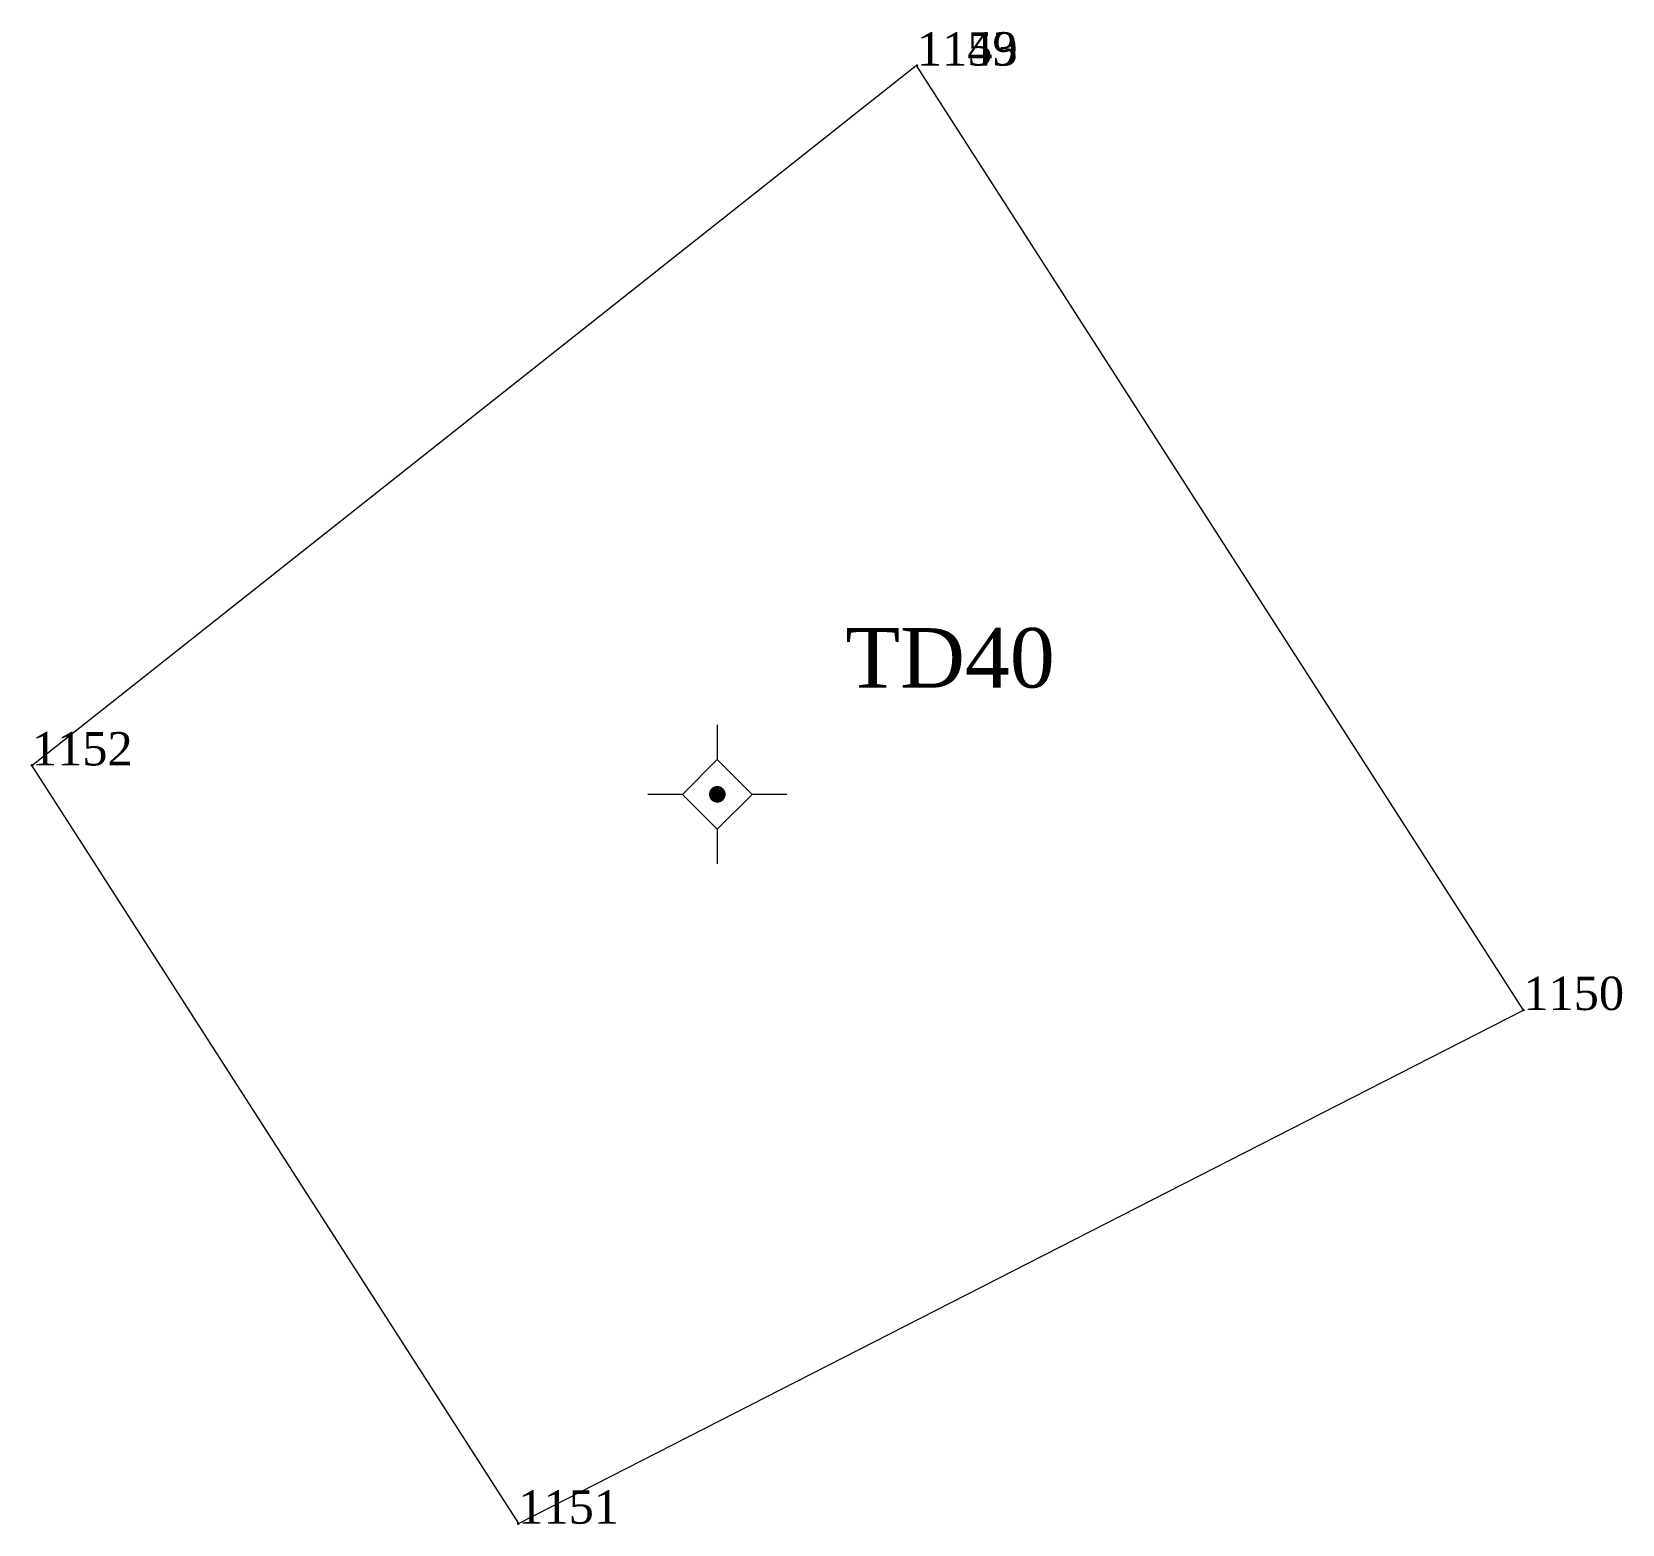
# Model space of a CAD drawing. Header units: metres. Extents: x 543554 to 549226, y 1840763 to 1844579.
# Drawn here: x 545652.65 to 545681.26, y 1843266.14 to 1843292.99 of the extents above; entities that cross this region are included whole.
import ezdxf

# ---------------------------------------------------------------- set-up
doc = ezdxf.new("R2010")
doc.units = ezdxf.units.M
doc.header["$MEASUREMENT"] = 0
for name, color, linetype, lineweight in [('Level 11', 7, 'Continuous', 0), ('Level 12', 7, 'Continuous', 0), ('Level 28', 7, 'Continuous', 0), ('Level 30', 7, 'Continuous', 0), ('Level 7', 7, 'Continuous', 0)]:
    doc.layers.add(name, color=color, linetype=linetype, lineweight=lineweight)
doc.styles.add('Style-Vntime', font='Vntime.shx')

# ---------------------------------------------------------------- blocks, each defined once
blk = doc.blocks.new('CENTRD')
at = {"layer": 'Level 11', "linetype": 'Continuous', "lineweight": 0}
h = blk.add_hatch(color=1, dxfattribs=at)
edge = h.paths.add_edge_path()
edge.add_arc((0, 0), 1.5, 0, 360)
at = {"layer": 'Level 11', "color": 1, "linetype": 'Continuous', "lineweight": 0}
for p, q in [((0, 12.5), (0, 6.25)), ((0, 6.25), (-6.25, 0)), ((6.25, 0), (0, 6.25)), ((-6.25, 0), (-12.5, 0)), ((-6.25, 0), (0, -6.25)), ((0, -6.25), (6.25, 0)), ((12.5, 0), (6.25, 0)), ((0, -6.25), (0, -12.5))]:
    blk.add_line(p, q, dxfattribs=at)
blk = doc.blocks.new('DDCT')
at = {"layer": 'Level 7', "color": 3, "linetype": 'Continuous', "lineweight": 30}
blk.add_point((0, 0), dxfattribs=at)
blk = doc.blocks.new('SHMIA_1148')
at = {"layer": 'Level 12', "color": 2, "linetype": 'Continuous', "lineweight": 0, "style": 'Style-Vntime'}
blk.add_text('1149', height=0.6, dxfattribs=at).set_placement((0, 0))
blk = doc.blocks.new('SHMIA_1149')
at = {"layer": 'Level 12', "color": 2, "linetype": 'Continuous', "lineweight": 0, "style": 'Style-Vntime'}
blk.add_text('1150', height=0.6, dxfattribs=at).set_placement((0, 0))
blk = doc.blocks.new('SHMIA_1150')
at = {"layer": 'Level 12', "color": 2, "linetype": 'Continuous', "lineweight": 0, "style": 'Style-Vntime'}
blk.add_text('1151', height=0.6, dxfattribs=at).set_placement((0, 0))
blk = doc.blocks.new('SHMIA_1151')
at = {"layer": 'Level 12', "color": 2, "linetype": 'Continuous', "lineweight": 0, "style": 'Style-Vntime'}
blk.add_text('1152', height=0.6, dxfattribs=at).set_placement((0, 0))
blk = doc.blocks.new('SHMIA_1152')
at = {"layer": 'Level 12', "color": 2, "linetype": 'Continuous', "lineweight": 0, "style": 'Style-Vntime'}
blk.add_text('1153', height=0.6, dxfattribs=at).set_placement((0, 0))

msp = doc.modelspace()

# ---------------------------------------------------------------- linework, layer by layer
at = {"layer": 'Level 30', "color": 2, "linetype": 'Continuous', "lineweight": 0, "flags": 128}
msp.add_lwpolyline([(545679.4796, 1843275.3851), (545668.5651, 1843292.3826), (545652.6483, 1843279.7853), (545661.4014, 1843266.1536), (545679.4796, 1843275.3851)], dxfattribs=at)

# ---------------------------------------------------------------- block references
at = {"layer": 'Level 11', "color": 1, "linetype": 'Continuous', "lineweight": 0, "xscale": 0.1, "yscale": 0.1, "zscale": 0.1}
msp.add_blockref('CENTRD', (545664.98, 1843279.27), dxfattribs=at)
at = {"layer": 'Level 12', "color": 2, "linetype": 'Continuous', "lineweight": 0}
for name, p in [('SHMIA_1148', (545668.57, 1843292.38)), ('SHMIA_1152', (545668.57, 1843292.38)), ('SHMIA_1151', (545652.65, 1843279.79)), ('SHMIA_1149', (545679.48, 1843275.39)), ('SHMIA_1150', (545661.4, 1843266.15))]:
    msp.add_blockref(name, p, dxfattribs=at)
at = {"layer": 'Level 7', "color": 3, "linetype": 'Continuous', "lineweight": 30}
for p in [(545668.57, 1843292.38), (545668.57, 1843292.38), (545652.65, 1843279.79), (545679.48, 1843275.39), (545661.4, 1843266.15)]:
    msp.add_blockref('DDCT', p, dxfattribs=at)

# ---------------------------------------------------------------- texts
at = {"layer": 'Level 28', "color": 1, "lineweight": 0, "style": 'Style-Vntime'}
msp.add_text('TD40', height=1.06994, dxfattribs=at).set_placement((545667.281, 1843281.1903))

doc.saveas('drawing.dxf')
